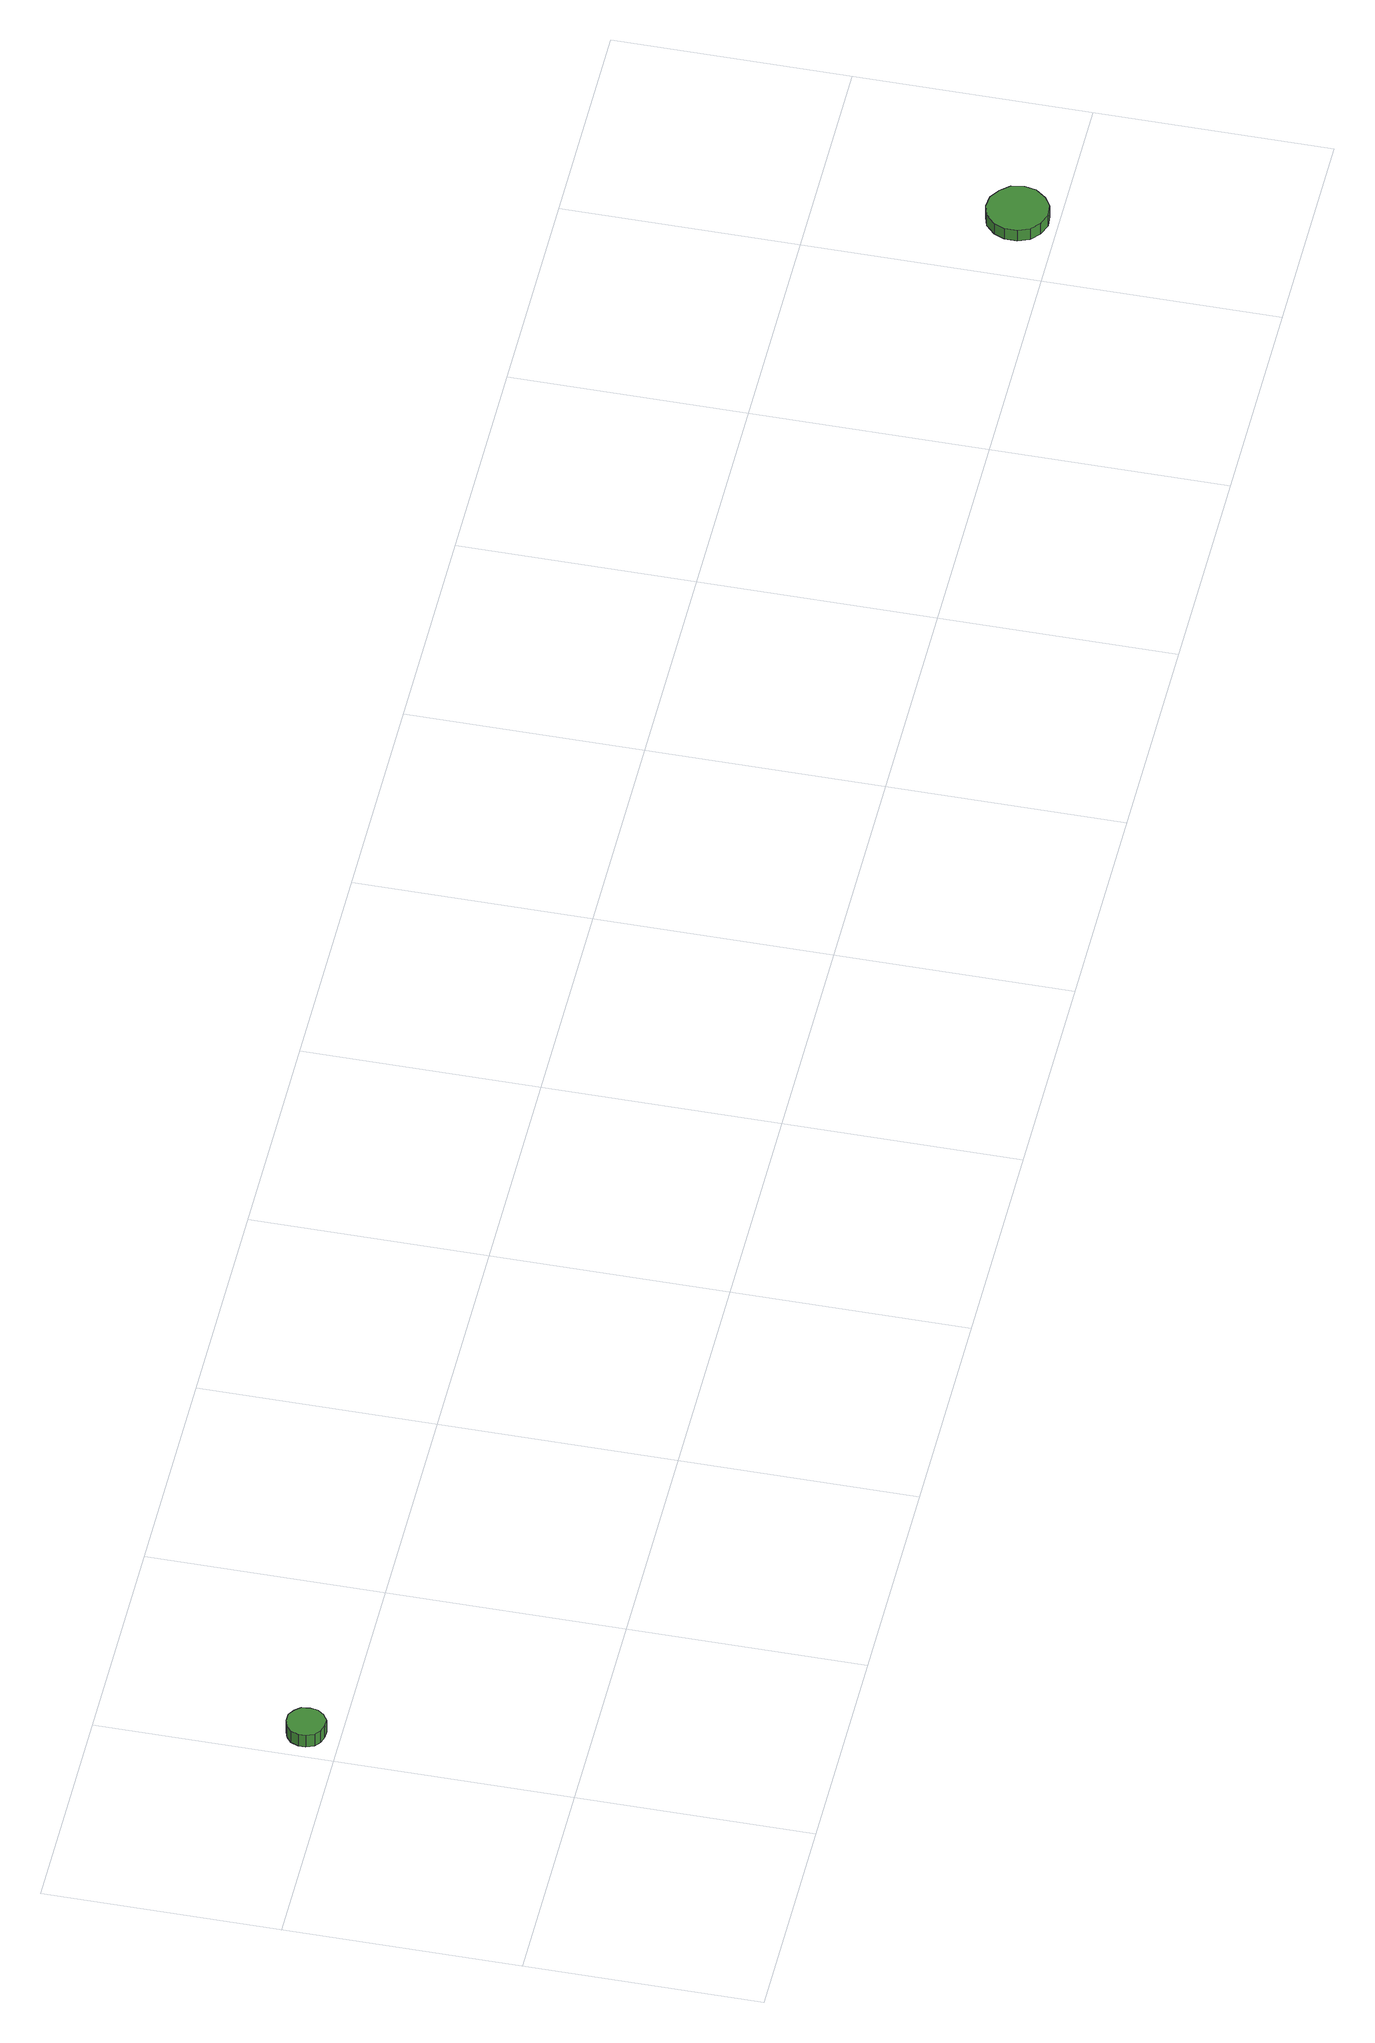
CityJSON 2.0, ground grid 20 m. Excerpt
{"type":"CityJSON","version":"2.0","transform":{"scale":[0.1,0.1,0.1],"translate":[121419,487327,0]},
"CityObjects":{
"tree1":{"type":"SolitaryVegetationObject","attributes":{"function":"something"},"geometry":[{"type":"MultiSurface","lod":"1","boundaries":[[[0,1,2,3,4,5,6,7,8,9,10,11,12,13,14]],[[15,16,17,18,19,20,21,22,23,24,25,26,27,28,29]],[[0,29,28,1]],[[1,28,27,2]],[[2,27,26,3]],[[3,26,25,4]],[[4,25,24,5]],[[5,24,23,6]],[[6,23,22,7]],[[7,22,21,8]],[[8,21,20,9]],[[9,20,19,10]],[[10,19,18,11]],[[11,18,17,12]],[[12,17,16,13]],[[13,16,15,14]],[[14,15,29,0]]]}]},
"tree2":{"type":"SolitaryVegetationObject","attributes":{"function":"something"},"geometry":[{"type":"MultiSurface","lod":"1","boundaries":[[[30,31,32,33,34,35,36,37,38,39,40,41,42,43,44]],[[45,46,47,48,49,50,51,52,53,54,55,56,57,58,59]],[[30,59,58,31]],[[31,58,57,32]],[[32,57,56,33]],[[33,56,55,34]],[[34,55,54,35]],[[35,54,53,36]],[[36,53,52,37]],[[37,52,51,38]],[[38,51,50,39]],[[39,50,49,40]],[[40,49,48,41]],[[41,48,47,42]],[[42,47,46,43]],[[43,46,45,44]],[[44,45,59,30]]]}]}
},
"vertices":[
[40,228,19],[39,235,19],[35,240,19],[29,244,19],[22,244,19],[16,242,19],[11,238,19],[8,231,19],[8,225,19],[11,218,19],[16,214,19],[22,212,19],[29,212,19],[35,216,19],[39,221,19],[39,221,6],[35,216,6],[29,212,6],[22,212,6],[16,214,6],[11,218,6],[8,225,6],[8,231,6],[11,238,6],[16,242,6],[22,244,6],[29,244,6],[35,240,6],[39,235,6],[40,228,6],
[1893,34,14],[1891,45,14],[1884,53,14],[1875,59,14],[1864,60,14],[1854,57,14],[1846,49,14],[1842,40,14],[1842,29,14],[1846,19,14],[1854,12,14],[1864,8,14],[1875,9,14],[1884,15,14],[1891,24,14],[1891,24,2],[1884,15,2],[1875,9,2],[1864,8,2],[1854,12,2],[1846,19,2],[1842,29,2],[1842,40,2],[1846,49,2],[1854,57,2],[1864,60,2],[1875,59,2],[1884,53,2],[1891,45,2],[1893,34,2]
]}
